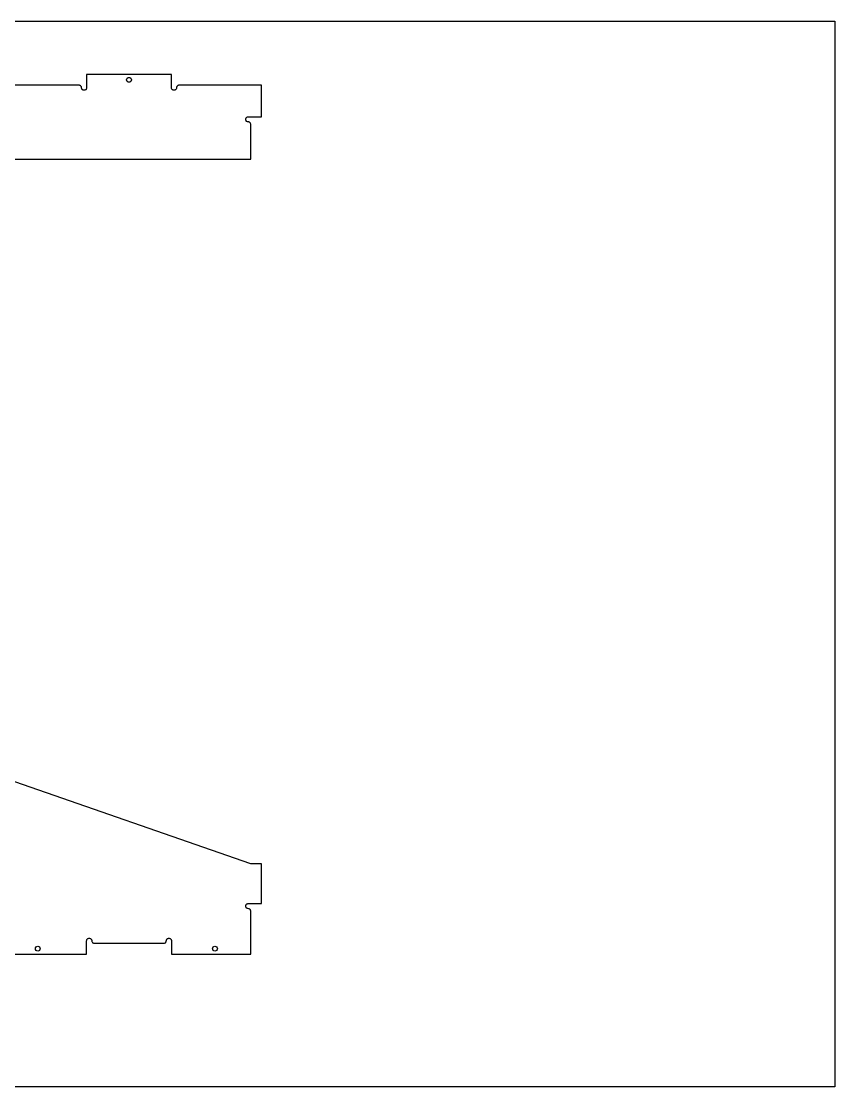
# Model space of a CAD drawing. Header units: inches. Extents: x 0 to 304, y 0 to 160.
# Drawn here: x 267.1 to 303.75, y 0 to 48 of the extents above; entities that cross this region are included whole.
import ezdxf

# ---------------------------------------------------------------- set-up
doc = ezdxf.new("R2010")
doc.units = ezdxf.units.IN
doc.header["$MEASUREMENT"] = 0
for name, color, linetype in [('000_NOTES', 6, 'Continuous'), ('CUT_HOLE', 1, 'Continuous'), ('CUT_THRU', 7, 'Continuous')]:
    doc.layers.add(name, color=color, linetype=linetype)

# ---------------------------------------------------------------- blocks, each defined once
blk = doc.blocks.new('FASTENER')
blk.add_circle((0, 0), 0.109)

msp = doc.modelspace()

# ---------------------------------------------------------------- linework, layer by layer
at = {"layer": '000_NOTES'}
msp.add_lwpolyline([(207.748, 0), (207.748, 48), (303.748, 48), (303.748, 0)], close=True, dxfattribs=at)
at = {"layer": 'CUT_THRU'}
for points in [[(266.471, 41.786, 0), (277.443, 41.786, 0), (277.443, 43.352, 0), (277.441, 43.372, 0), (277.436, 43.391, 0), (277.428, 43.409, 0), (277.416, 43.426, 0), (277.402, 43.44, 0), (277.386, 43.451, 0), (277.368, 43.46, 0), (277.348, 43.465, 0), (277.308, 43.468, 0), (277.289, 43.474, 0), (277.271, 43.482, 0), (277.255, 43.493, 0), (277.241, 43.508, 0), (277.229, 43.524, 0), (277.221, 43.542, 0), (277.216, 43.561, 0), (277.214, 43.581, 0), (277.216, 43.601, 0), (277.221, 43.62, 0), (277.229, 43.639, 0), (277.241, 43.655, 0), (277.255, 43.669, 0), (277.271, 43.68, 0), (277.289, 43.689, 0), (277.308, 43.694, 0), (277.328, 43.696, 0), (277.928, 43.696, 0), (277.928, 45.12, 0), (274.21, 45.12, 0), (274.19, 45.119, 0), (274.171, 45.113, 0), (274.153, 45.105, 0), (274.137, 45.093, 0), (274.122, 45.079, 0), (274.111, 45.063, 0), (274.103, 45.045, 0), (274.097, 45.026, 0), (274.094, 44.986, 0), (274.089, 44.967, 0), (274.08, 44.948, 0), (274.069, 44.932, 0), (274.055, 44.918, 0), (274.038, 44.906, 0), (274.02, 44.898, 0), (274.001, 44.893, 0), (273.981, 44.891, 0), (273.961, 44.893, 0), (273.942, 44.898, 0), (273.924, 44.906, 0), (273.907, 44.918, 0), (273.893, 44.932, 0), (273.882, 44.948, 0), (273.873, 44.967, 0), (273.868, 44.986, 0), (273.867, 45.006, 0), (273.867, 45.605, 0), (270.048, 45.605, 0), (270.048, 45.006, 0), (270.046, 44.986, 0), (270.041, 44.967, 0), (270.032, 44.948, 0), (270.021, 44.932, 0), (270.007, 44.918, 0), (269.99, 44.906, 0), (269.972, 44.898, 0), (269.953, 44.893, 0), (269.933, 44.891, 0), (269.913, 44.893, 0), (269.894, 44.898, 0), (269.876, 44.906, 0), (269.859, 44.918, 0), (269.845, 44.932, 0), (269.834, 44.948, 0), (269.825, 44.967, 0), (269.82, 44.986, 0), (269.817, 45.026, 0), (269.812, 45.045, 0), (269.803, 45.063, 0), (269.792, 45.079, 0), (269.778, 45.093, 0), (269.761, 45.105, 0), (269.743, 45.113, 0), (269.724, 45.119, 0), (269.704, 45.12, 0), (266.471, 45.12, 0)], [(265.986, 5.977, 0), (270.048, 5.977, 0), (270.048, 6.576, 0), (270.049, 6.596, 0), (270.055, 6.615, 0), (270.063, 6.633, 0), (270.074, 6.65, 0), (270.089, 6.664, 0), (270.105, 6.675, 0), (270.123, 6.684, 0), (270.142, 6.689, 0), (270.162, 6.691, 0), (270.182, 6.689, 0), (270.201, 6.684, 0), (270.219, 6.675, 0), (270.236, 6.664, 0), (270.25, 6.65, 0), (270.261, 6.633, 0), (270.27, 6.615, 0), (270.275, 6.596, 0), (270.278, 6.556, 0), (270.284, 6.537, 0), (270.292, 6.519, 0), (270.304, 6.502, 0), (270.318, 6.488, 0), (270.334, 6.477, 0), (270.352, 6.468, 0), (270.371, 6.463, 0), (270.391, 6.462, 0), (273.523, 6.462, 0), (273.543, 6.463, 0), (273.562, 6.468, 0), (273.58, 6.477, 0), (273.596, 6.488, 0), (273.611, 6.502, 0), (273.622, 6.519, 0), (273.63, 6.537, 0), (273.636, 6.556, 0), (273.639, 6.596, 0), (273.644, 6.615, 0), (273.653, 6.633, 0), (273.664, 6.65, 0), (273.678, 6.664, 0), (273.695, 6.675, 0), (273.713, 6.684, 0), (273.732, 6.689, 0), (273.752, 6.691, 0), (273.772, 6.689, 0), (273.791, 6.684, 0), (273.809, 6.675, 0), (273.826, 6.664, 0), (273.84, 6.65, 0), (273.851, 6.633, 0), (273.86, 6.615, 0), (273.865, 6.596, 0), (273.867, 6.576, 0), (273.867, 5.977, 0), (277.443, 5.977, 0), (277.443, 7.906, 0), (277.441, 7.926, 0), (277.436, 7.945, 0), (277.428, 7.963, 0), (277.416, 7.98, 0), (277.402, 7.994, 0), (277.386, 8.005, 0), (277.368, 8.014, 0), (277.348, 8.019, 0), (277.308, 8.022, 0), (277.289, 8.028, 0), (277.271, 8.036, 0), (277.255, 8.047, 0), (277.241, 8.062, 0), (277.229, 8.078, 0), (277.221, 8.096, 0), (277.216, 8.115, 0), (277.214, 8.135, 0), (277.216, 8.155, 0), (277.221, 8.174, 0), (277.229, 8.192, 0), (277.241, 8.209, 0), (277.255, 8.223, 0), (277.271, 8.234, 0), (277.289, 8.243, 0), (277.308, 8.248, 0), (277.328, 8.25, 0), (277.928, 8.25, 0), (277.928, 10.038, 0), (277.443, 10.038, 0), (266.471, 13.857, 0)]]:
    msp.add_polyline3d(points, dxfattribs=at)

# ---------------------------------------------------------------- block references
at = {"layer": 'CUT_HOLE', "rotation": 90}
for p in [(271.957, 45.363), (267.845, 6.219), (275.827, 6.219)]:
    msp.add_blockref('FASTENER', p, dxfattribs=at)

doc.saveas('drawing.dxf')
